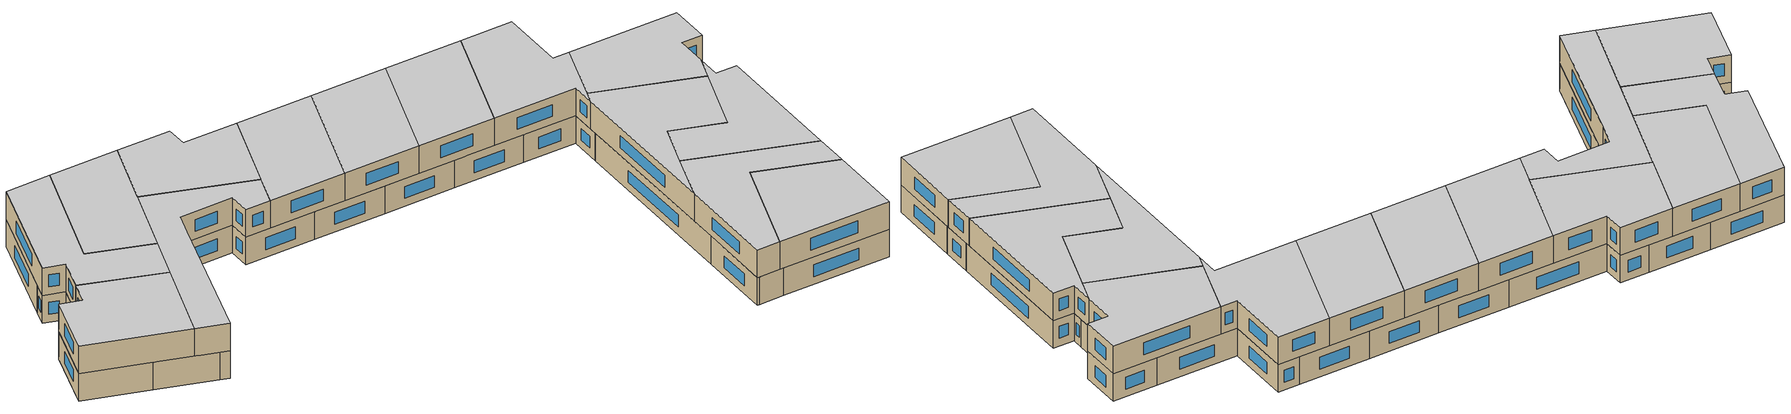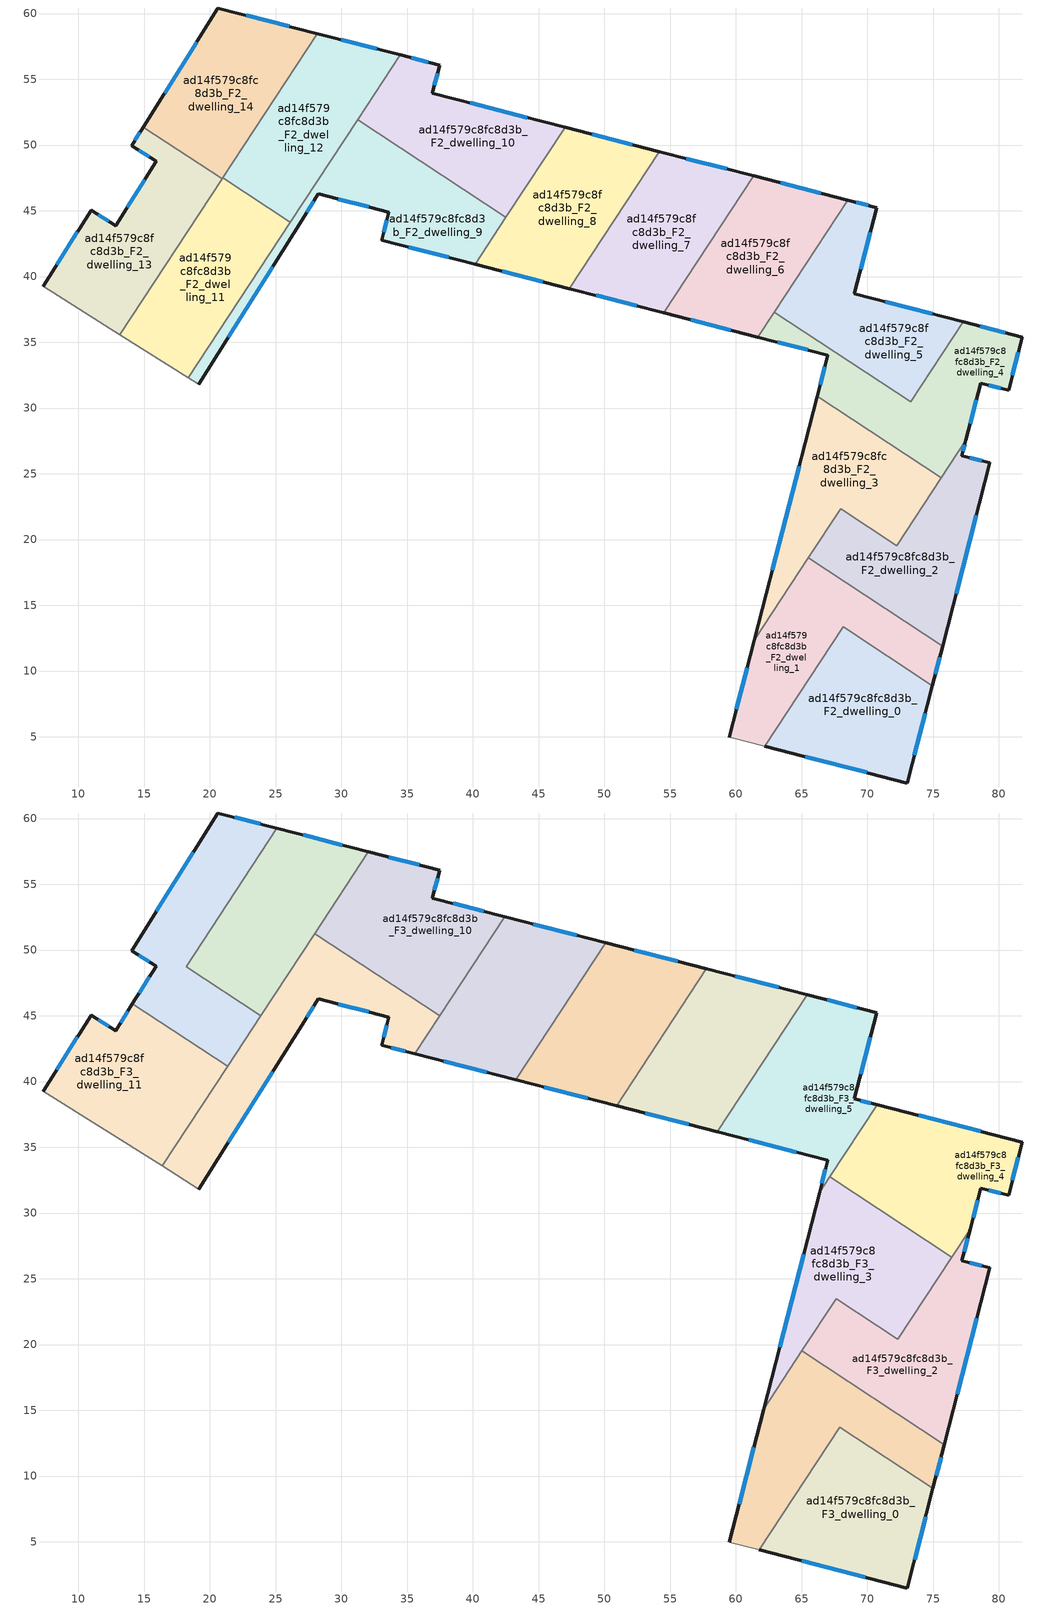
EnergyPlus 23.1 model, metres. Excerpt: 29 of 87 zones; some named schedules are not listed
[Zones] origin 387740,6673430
ad14f579c8fc8d3b_F2_dwelling_0
 floor to ad14f579c8fc8d3b_F1_dwelling_0 (EU_floor_Construction): 74.94,8.9 73.03,1.49 62.19,4.28 68.15,13.36 z6
 wall outside (EU_wall_Construction): 62.19,4.28 73.03,1.49 74.94,8.9 z6:9
 wall to ad14f579c8fc8d3b_F2_dwelling_1 (EU_wall_Construction): 74.94,8.9 68.15,13.36 62.19,4.28 z6:9
 window (EU_Window_Construction): 73.58,3.6 74.4,6.78 / 65.29,3.48 69.93,2.29 z6.86:8.14
 ceiling adiabatic (EU_roof_Construction): 73.03,1.49 74.94,8.9 68.15,13.36 62.19,4.28 z9
ad14f579c8fc8d3b_F2_dwelling_1
 floor to ad14f579c8fc8d3b_F1_dwelling_1 (EU_floor_Construction): 75.72,11.9 74.94,8.9 68.15,13.36 62.19,4.28 59.66,4.93 59.5,4.98 61.4,12.36 65.51,18.61 z6
 wall outside (EU_wall_Construction): 61.4,12.36 59.5,4.98 / 74.94,8.9 75.72,11.9 z6:9
 wall adiabatic (EU_wall_Construction): 59.5,4.98 59.66,4.93 62.19,4.28 z6:9
 wall to ad14f579c8fc8d3b_F2_dwelling_2 (EU_wall_Construction): 75.72,11.9 65.51,18.61 z6:9
 wall to ad14f579c8fc8d3b_F2_dwelling_3 (EU_wall_Construction): 65.51,18.61 61.4,12.36 z6:9
 window (EU_Window_Construction): 60.86,10.25 60.04,7.09 / 75.16,9.76 75.49,11.04 z6.86:8.14
 ceiling adiabatic (EU_roof_Construction): 74.94,8.9 74.98,9.06 67.91,13.71 61.79,4.39 62.19,4.28 68.15,13.36 z9
ad14f579c8fc8d3b_F2_dwelling_10
 floor to ad14f579c8fc8d3b_F1_dwelling_10 (EU_floor_Construction): 47.01,51.35 42.51,44.5 31.23,51.91 34.47,56.85 37.46,56.08 36.92,53.95 z6
 wall outside (EU_wall_Construction): 47.01,51.35 36.92,53.95 37.46,56.08 34.47,56.85 z6:9
 wall to ad14f579c8fc8d3b_F2_dwelling_9 (EU_wall_Construction): 31.23,51.91 42.51,44.5 z6:9
 wall to ad14f579c8fc8d3b_F2_dwelling_8 (EU_wall_Construction): 42.51,44.5 47.01,51.35 z6:9
 wall to ad14f579c8fc8d3b_F2_dwelling_12 (EU_wall_Construction): 34.47,56.85 31.23,51.91 z6:9
 window (EU_Window_Construction): 37.07,54.56 37.31,55.47 / 44.13,52.09 39.8,53.21 / 36.61,56.3 35.33,56.63 z6.86:8.14
ad14f579c8fc8d3b_F2_dwelling_11
 floor to ad14f579c8fc8d3b_F1_dwelling_11 (EU_floor_Construction): 26.11,44.12 18.36,32.32 13.15,35.59 20.97,47.5 z6
 wall to ad14f579c8fc8d3b_F2_dwelling_12 (EU_wall_Construction): 26.11,44.12 20.97,47.5 z6:9
 wall adiabatic (EU_wall_Construction): 13.15,35.59 18.36,32.32 z6:9
 wall to ad14f579c8fc8d3b_F2_dwelling_13 (EU_wall_Construction): 20.92,47.43 13.15,35.59 z6:9
 wall to ad14f579c8fc8d3b_F2_dwelling_9 (EU_wall_Construction): 18.36,32.32 26.11,44.12 z6:9
 wall to ad14f579c8fc8d3b_F2_dwelling_14 (EU_wall_Construction): 20.97,47.5 20.92,47.43 z6:9
ad14f579c8fc8d3b_F2_dwelling_12
 floor to ad14f579c8fc8d3b_F1_dwelling_12 (EU_floor_Construction): 34.47,56.85 26.11,44.12 20.97,47.5 28.18,58.47 z6
 wall outside (EU_wall_Construction): 34.47,56.85 28.18,58.47 z6:9
 wall to ad14f579c8fc8d3b_F2_dwelling_14 (EU_wall_Construction): 28.18,58.47 20.97,47.5 z6:9
 wall to ad14f579c8fc8d3b_F2_dwelling_9 (EU_wall_Construction): 26.11,44.12 31.23,51.91 z6:9
 window (EU_Window_Construction): 32.67,57.31 29.98,58.01 z6.86:8.14
ad14f579c8fc8d3b_F2_dwelling_13
 floor to ad14f579c8fc8d3b_F1_dwelling_13 (EU_floor_Construction): 20.92,47.43 13.15,35.59 7.32,39.25 10.96,45.05 12.84,43.88 15.9,48.78 14.04,49.95 14.93,51.37 z6
 wall outside (EU_wall_Construction): 14.93,51.37 14.04,49.95 15.9,48.78 12.84,43.88 10.96,45.05 7.32,39.25 z6:9
 wall to ad14f579c8fc8d3b_F2_dwelling_14 (EU_wall_Construction): 20.92,47.43 14.93,51.37 z6:9
 wall adiabatic (EU_wall_Construction): 7.32,39.25 13.15,35.59 z6:9
 window (EU_Window_Construction): 9.92,43.39 8.36,40.91 / 12.3,44.21 11.5,44.71 / 15.03,47.38 13.71,45.28 / 14.57,49.62 15.37,49.11 / 14.67,50.96 14.29,50.35 z6.86:8.14
ad14f579c8fc8d3b_F2_dwelling_14
 floor to ad14f579c8fc8d3b_F1_dwelling_14 (EU_floor_Construction): 28.18,58.47 20.92,47.43 14.93,51.37 20.61,60.42 z6
 wall outside (EU_wall_Construction): 28.18,58.47 20.61,60.42 14.93,51.37 z6:9
 window (EU_Window_Construction): 18.99,57.84 16.55,53.95 / 26.02,59.03 22.77,59.87 z6.86:8.14
ad14f579c8fc8d3b_F2_dwelling_2
 floor to ad14f579c8fc8d3b_F1_dwelling_2 (EU_floor_Construction): 79.31,25.84 75.72,11.9 65.51,18.61 67.96,22.34 72.22,19.54 77.48,27.56 77.18,26.39 z6
 wall outside (EU_wall_Construction): 75.72,11.9 79.31,25.84 77.18,26.39 77.48,27.56 z6:9
 wall to ad14f579c8fc8d3b_F2_dwelling_3 (EU_wall_Construction): 75.6,24.69 72.22,19.54 67.96,22.34 65.51,18.61 z6:9
 wall to ad14f579c8fc8d3b_F2_dwelling_4 (EU_wall_Construction): 77.48,27.56 75.6,24.69 z6:9
 window (EU_Window_Construction): 77.27,26.73 77.4,27.23 / 78.7,26 77.79,26.23 / 76.74,15.88 78.28,21.86 z6.86:8.14
ad14f579c8fc8d3b_F2_dwelling_3
 floor to ad14f579c8fc8d3b_F1_dwelling_3 (EU_floor_Construction): 75.6,24.69 72.22,19.54 67.96,22.34 61.4,12.36 66.18,30.88 z6
 wall outside (EU_wall_Construction): 66.18,30.88 61.4,12.36 z6:9
 wall to ad14f579c8fc8d3b_F2_dwelling_4 (EU_wall_Construction): 75.6,24.69 66.18,30.88 z6:9
 window (EU_Window_Construction): 64.81,25.59 62.76,17.65 z6.86:8.14
ad14f579c8fc8d3b_F2_dwelling_4
 floor to ad14f579c8fc8d3b_F1_dwelling_4 (EU_floor_Construction): 81.77,35.39 80.73,31.35 78.61,31.88 77.48,27.56 75.6,24.69 66.18,30.88 66.99,34.03 61.67,35.4 62.91,37.29 73.29,30.47 77.29,36.55 z6
 wall outside (EU_wall_Construction): 61.67,35.4 66.99,34.03 66.18,30.88 / 77.48,27.56 78.61,31.88 80.73,31.35 81.77,35.39 77.29,36.55 z6:9
 wall to ad14f579c8fc8d3b_F2_dwelling_5 (EU_wall_Construction): 77.29,36.55 73.29,30.47 62.91,37.29 z6:9
 wall to ad14f579c8fc8d3b_F2_dwelling_6 (EU_wall_Construction): 62.91,37.29 61.67,35.4 z6:9
 window (EU_Window_Construction): 66.75,33.13 66.41,31.78 / 63.19,35 65.47,34.42 / 80.49,35.72 78.57,36.22 / 81.03,32.5 81.47,34.24 / 79.22,31.73 80.12,31.5 / 77.81,28.8 78.29,30.65 z6.86:8.14
ad14f579c8fc8d3b_F2_dwelling_5
 floor to ad14f579c8fc8d3b_F1_dwelling_5 (EU_floor_Construction): 70.69,45.25 69,38.69 77.29,36.55 73.29,30.47 62.91,37.29 68.51,45.81 z6
 wall outside (EU_wall_Construction): 77.29,36.55 69,38.69 70.69,45.25 68.51,45.81 z6:9
 wall to ad14f579c8fc8d3b_F2_dwelling_6 (EU_wall_Construction): 68.51,45.81 62.91,37.29 z6:9
 window (EU_Window_Construction): 70.07,45.41 69.13,45.65 / 69.49,40.56 70.21,43.37 / 74.92,37.16 71.37,38.08 z6.86:8.14
ad14f579c8fc8d3b_F2_dwelling_6
 floor to ad14f579c8fc8d3b_F1_dwelling_6 (EU_floor_Construction): 68.51,45.81 61.67,35.4 54.5,37.24 61.34,47.66 z6
 wall outside (EU_wall_Construction): 68.51,45.81 61.34,47.66 / 54.5,37.24 61.67,35.4 z6:9
 wall to ad14f579c8fc8d3b_F2_dwelling_7 (EU_wall_Construction): 61.34,47.66 54.5,37.24 z6:9
 window (EU_Window_Construction): 66.46,46.34 63.39,47.13 / 56.55,36.72 59.62,35.92 z6.86:8.14
 ceiling adiabatic (EU_roof_Construction): 61.67,35.4 58.6,36.19 65.44,46.6 61.34,47.66 54.5,37.24 z9
ad14f579c8fc8d3b_F2_dwelling_7
 floor to ad14f579c8fc8d3b_F1_dwelling_7 (EU_floor_Construction): 61.34,47.66 54.5,37.24 47.34,39.09 54.18,49.5 z6
 wall outside (EU_wall_Construction): 61.34,47.66 54.18,49.5 / 47.34,39.09 54.5,37.24 z6:9
 wall to ad14f579c8fc8d3b_F2_dwelling_8 (EU_wall_Construction): 54.18,49.5 47.34,39.09 z6:9
 window (EU_Window_Construction): 59.3,48.18 56.23,48.97 / 49.39,38.56 52.46,37.77 z6.86:8.14
ad14f579c8fc8d3b_F2_dwelling_8
 floor to ad14f579c8fc8d3b_F1_dwelling_8 (EU_floor_Construction): 54.18,49.5 47.34,39.09 40.17,40.94 47.01,51.35 z6
 wall outside (EU_wall_Construction): 54.18,49.5 47.01,51.35 / 40.17,40.94 47.34,39.09 z6:9
 wall to ad14f579c8fc8d3b_F2_dwelling_9 (EU_wall_Construction): 42.51,44.49 40.17,40.94 z6:9
 window (EU_Window_Construction): 52.13,50.03 49.06,50.82 / 42.22,40.41 45.29,39.62 z6.86:8.14
 ceiling adiabatic (EU_roof_Construction): 43.25,40.14 50.08,50.56 47.01,51.35 40.18,40.94 z9
ad14f579c8fc8d3b_F2_dwelling_9
 floor to ad14f579c8fc8d3b_F1_dwelling_9 (EU_floor_Construction): 42.51,44.5 40.17,40.94 33.07,42.77 33.61,44.9 28.22,46.29 27.01,44.33 19.16,31.82 18.36,32.32 31.23,51.91 z6
 wall outside (EU_wall_Construction): 19.16,31.82 27.01,44.33 28.22,46.29 33.61,44.9 33.07,42.77 40.17,40.94 z6:9
 wall adiabatic (EU_wall_Construction): 18.36,32.32 19.16,31.82 z6:9
 window (EU_Window_Construction): 29.76,45.89 32.07,45.3 / 27.36,44.89 27.88,45.73 / 21.41,35.4 24.77,40.76 / 35.1,42.24 38.15,41.46 / 33.46,44.29 33.23,43.38 z6.86:8.14
ad14f579c8fc8d3b_F3_dwelling_0
 floor adiabatic (EU_floor_Construction): 74.98,9.06 73.03,1.49 61.78,4.39 67.91,13.71 z9
 wall outside (EU_wall_Construction): 61.78,4.39 73.03,1.49 74.98,9.06 z9:12
 wall to ad14f579c8fc8d3b_F3_dwelling_1 (EU_wall_Construction): 74.98,9.06 67.91,13.71 61.78,4.39 z9:12
 window (EU_Window_Construction): 73.59,3.65 74.42,6.89 / 65,3.56 69.82,2.32 z9.86:11.14
 ceiling to ad14f579c8fc8d3b_F4_dwelling_0 (EU_floor_Construction): 73.03,1.49 74.98,9.06 67.91,13.71 61.78,4.39 z12
ad14f579c8fc8d3b_F3_dwelling_1
 floor to ad14f579c8fc8d3b_F2_dwelling_1 (EU_floor_Construction): 75.72,11.9 74.98,9.06 67.91,13.71 61.79,4.39 59.66,4.93 59.5,4.98 61.4,12.36 65.51,18.61 z9
 floor to ad14f579c8fc8d3b_F2_dwelling_3 (EU_floor_Construction): 65.77,19.02 61.4,12.36 62.1,15.08 65.02,19.51 z9
 floor to ad14f579c8fc8d3b_F2_dwelling_2 (EU_floor_Construction): 75.84,12.4 75.72,11.9 65.51,18.61 65.77,19.02 z9
 wall outside (EU_wall_Construction): 62.1,15.08 59.5,4.98 / 74.98,9.06 75.84,12.4 z9:12
 wall adiabatic (EU_wall_Construction): 59.5,4.98 61.78,4.39 z9:12
 wall to ad14f579c8fc8d3b_F3_dwelling_2 (EU_wall_Construction): 75.84,12.4 65.02,19.51 z9:12
 wall to ad14f579c8fc8d3b_F3_dwelling_3 (EU_wall_Construction): 65.02,19.51 62.1,15.08 z9:12
 window (EU_Window_Construction): 61.36,12.19 60.24,7.86 / 75.23,10.01 75.6,11.44 z9.86:11.14
 ceiling to ad14f579c8fc8d3b_F4_dwelling_1 (EU_floor_Construction): 74.98,9.06 75.84,12.4 65.02,19.51 62.1,15.08 59.5,4.98 61.78,4.39 67.91,13.71 z12
ad14f579c8fc8d3b_F3_dwelling_10
 floor to ad14f579c8fc8d3b_F2_dwelling_10 (EU_floor_Construction): 42.41,52.54 38.75,46.97 31.23,51.91 34.47,56.85 37.46,56.08 36.92,53.95 z9
 floor to ad14f579c8fc8d3b_F2_dwelling_9 (EU_floor_Construction): 38.75,46.97 37.46,45.01 29.94,49.95 31.23,51.91 z9
 floor to ad14f579c8fc8d3b_F2_dwelling_12 (EU_floor_Construction): 34.47,56.85 29.94,49.95 27.96,51.25 32.05,57.47 z9
 wall outside (EU_wall_Construction): 42.41,52.54 36.92,53.95 37.46,56.08 32.05,57.47 z9:12
 wall to ad14f579c8fc8d3b_F3_dwelling_9 (EU_wall_Construction): 27.96,51.25 37.46,45.01 z9:12
 wall to ad14f579c8fc8d3b_F3_dwelling_12 (EU_wall_Construction): 32.05,57.47 27.96,51.25 z9:12
 wall to ad14f579c8fc8d3b_F3_dwelling_8 (EU_wall_Construction): 37.46,45.01 42.41,52.54 z9:12
 window (EU_Window_Construction): 35.92,56.48 33.6,57.08 / 37.07,54.56 37.31,55.47 / 40.84,52.94 38.49,53.55 z9.86:11.14
 ceiling to ad14f579c8fc8d3b_F4_dwelling_10 (EU_floor_Construction): 37.46,45.01 42.41,52.54 36.92,53.95 37.46,56.08 32.05,57.47 27.96,51.25 z12
ad14f579c8fc8d3b_F3_dwelling_11
 floor to ad14f579c8fc8d3b_F2_dwelling_11 (EU_floor_Construction): 21.34,41.16 16.36,33.58 13.15,35.59 18.17,43.24 z9
 floor to ad14f579c8fc8d3b_F2_dwelling_13 (EU_floor_Construction): 18.17,43.24 13.15,35.59 7.32,39.25 10.96,45.05 12.84,43.88 14.11,45.91 z9
 wall outside (EU_wall_Construction): 14.11,45.91 12.84,43.88 10.96,45.05 7.32,39.25 z9:12
 wall to ad14f579c8fc8d3b_F3_dwelling_13 (EU_wall_Construction): 21.34,41.16 14.11,45.91 z9:12
 wall adiabatic (EU_wall_Construction): 7.32,39.25 16.36,33.58 z9:12
 wall to ad14f579c8fc8d3b_F3_dwelling_9 (EU_wall_Construction): 16.36,33.58 21.34,41.16 z9:12
 window (EU_Window_Construction): 9.92,43.39 8.36,40.91 / 12.3,44.21 11.5,44.71 / 13.75,45.33 13.2,44.46 z9.86:11.14
 ceiling to ad14f579c8fc8d3b_F4_dwelling_11 (EU_floor_Construction): 16.36,33.58 21.34,41.16 14.11,45.91 12.84,43.88 10.96,45.05 7.32,39.25 z12
ad14f579c8fc8d3b_F3_dwelling_12
 floor to ad14f579c8fc8d3b_F2_dwelling_12 (EU_floor_Construction): 32.05,57.47 24.13,45.42 20.97,47.5 28.18,58.47 z9
 floor to ad14f579c8fc8d3b_F2_dwelling_13 (EU_floor_Construction): 20.92,47.43 20.7,47.09 18.19,48.75 18.41,49.08 z9
 floor to ad14f579c8fc8d3b_F2_dwelling_14 (EU_floor_Construction): 28.18,58.47 20.92,47.43 18.41,49.08 25.1,59.27 z9
 floor to ad14f579c8fc8d3b_F2_dwelling_11 (EU_floor_Construction): 24.13,45.42 23.87,45.01 20.7,47.09 20.97,47.5 z9
 wall outside (EU_wall_Construction): 32.05,57.47 25.1,59.27 z9:12
 wall to ad14f579c8fc8d3b_F3_dwelling_13 (EU_wall_Construction): 25.1,59.27 18.19,48.75 23.87,45.01 z9:12
 wall to ad14f579c8fc8d3b_F3_dwelling_9 (EU_wall_Construction): 23.87,45.01 27.96,51.25 z9:12
 window (EU_Window_Construction): 30.07,57.99 27.09,58.76 z9.86:11.14
 ceiling to ad14f579c8fc8d3b_F4_dwelling_12 (EU_floor_Construction): 23.87,45.01 32.05,57.47 25.1,59.27 18.19,48.75 z12
ad14f579c8fc8d3b_F3_dwelling_13
 floor to ad14f579c8fc8d3b_F2_dwelling_13 (EU_floor_Construction): 18.41,49.08 18.19,48.75 20.7,47.09 18.17,43.24 14.11,45.91 15.9,48.78 14.04,49.95 14.93,51.37 z9
 floor to ad14f579c8fc8d3b_F2_dwelling_14 (EU_floor_Construction): 25.1,59.27 18.41,49.08 14.93,51.37 20.61,60.42 z9
 floor to ad14f579c8fc8d3b_F2_dwelling_11 (EU_floor_Construction): 23.87,45.01 21.34,41.16 18.17,43.24 20.7,47.09 z9
 wall outside (EU_wall_Construction): 25.1,59.27 20.61,60.42 14.04,49.95 15.9,48.78 14.11,45.91 z9:12
 wall to ad14f579c8fc8d3b_F3_dwelling_9 (EU_wall_Construction): 21.34,41.16 23.87,45.01 z9:12
 window (EU_Window_Construction): 23.82,59.6 21.89,60.09 / 15.39,47.96 14.62,46.73 / 14.57,49.62 15.37,49.11 / 18.73,57.43 15.92,52.94 z9.86:11.14
 ceiling to ad14f579c8fc8d3b_F4_dwelling_13 (EU_floor_Construction): 21.34,41.16 23.87,45.01 18.19,48.75 25.1,59.27 20.61,60.42 14.04,49.95 15.9,48.78 14.11,45.91 z12
ad14f579c8fc8d3b_F3_dwelling_2
 floor to ad14f579c8fc8d3b_F2_dwelling_2 (EU_floor_Construction): 79.31,25.84 75.84,12.4 65.77,19.02 67.96,22.34 72.22,19.54 77.48,27.56 77.18,26.39 z9
 floor to ad14f579c8fc8d3b_F2_dwelling_4 (EU_floor_Construction): 77.8,28.77 77.48,27.56 75.6,24.69 75.27,24.91 z9
 floor to ad14f579c8fc8d3b_F2_dwelling_3 (EU_floor_Construction): 75.6,24.69 72.22,19.54 67.96,22.34 65.77,19.02 65.02,19.51 67.63,23.5 72.32,20.42 75.27,24.91 z9
 wall outside (EU_wall_Construction): 75.84,12.4 79.31,25.84 77.18,26.39 77.8,28.77 z9:12
 wall to ad14f579c8fc8d3b_F3_dwelling_3 (EU_wall_Construction): 76.41,26.65 72.32,20.42 67.63,23.5 65.02,19.51 z9:12
 wall to ad14f579c8fc8d3b_F3_dwelling_4 (EU_wall_Construction): 77.8,28.77 76.41,26.65 z9:12
 window (EU_Window_Construction): 77.36,27.07 77.62,28.09 / 78.7,26 77.79,26.23 / 76.83,16.24 78.32,22 z9.86:11.14
 ceiling to ad14f579c8fc8d3b_F4_dwelling_2 (EU_floor_Construction): 75.84,12.4 79.31,25.84 77.18,26.39 77.8,28.77 72.32,20.42 67.63,23.5 65.02,19.51 z12
ad14f579c8fc8d3b_F3_dwelling_3
 floor to ad14f579c8fc8d3b_F2_dwelling_3 (EU_floor_Construction): 75.27,24.91 72.32,20.42 67.63,23.5 62.1,15.08 66.18,30.88 z9
 floor to ad14f579c8fc8d3b_F2_dwelling_4 (EU_floor_Construction): 76.41,26.65 75.27,24.91 66.18,30.88 66.36,31.59 67.12,32.75 z9
 wall outside (EU_wall_Construction): 66.36,31.59 62.1,15.08 z9:12
 wall to ad14f579c8fc8d3b_F3_dwelling_4 (EU_wall_Construction): 76.41,26.65 67.12,32.75 z9:12
 wall to ad14f579c8fc8d3b_F3_dwelling_5 (EU_wall_Construction): 67.12,32.75 66.36,31.59 z9:12
 window (EU_Window_Construction): 65.14,26.87 63.32,19.8 z9.86:11.14
 ceiling to ad14f579c8fc8d3b_F4_dwelling_3 (EU_floor_Construction): 72.32,20.42 76.41,26.65 67.12,32.75 66.36,31.59 62.1,15.08 67.63,23.5 z12
ad14f579c8fc8d3b_F3_dwelling_4
 floor to ad14f579c8fc8d3b_F2_dwelling_4 (EU_floor_Construction): 81.77,35.39 80.73,31.35 78.61,31.88 77.8,28.77 76.41,26.65 67.12,32.75 67.93,33.99 73.29,30.47 77.29,36.55 z9
 floor to ad14f579c8fc8d3b_F2_dwelling_5 (EU_floor_Construction): 77.29,36.55 73.29,30.47 67.93,33.99 70.73,38.24 z9
 wall outside (EU_wall_Construction): 77.8,28.77 78.61,31.88 80.73,31.35 81.77,35.39 70.73,38.24 z9:12
 wall to ad14f579c8fc8d3b_F3_dwelling_5 (EU_wall_Construction): 70.73,38.24 67.12,32.75 z9:12
 window (EU_Window_Construction): 79.22,31.73 80.12,31.5 / 78.03,29.66 78.38,30.99 / 78.62,36.21 73.88,37.43 / 81.03,32.5 81.47,34.24 z9.86:11.14
 ceiling to ad14f579c8fc8d3b_F4_dwelling_4 (EU_floor_Construction): 77.8,28.77 78.61,31.88 80.73,31.35 81.77,35.39 70.73,38.24 67.12,32.75 76.41,26.65 z12
ad14f579c8fc8d3b_F3_dwelling_5
 floor to ad14f579c8fc8d3b_F2_dwelling_5 (EU_floor_Construction): 70.69,45.25 69,38.69 70.73,38.24 67.93,33.99 62.91,37.29 68.51,45.81 z9
 floor to ad14f579c8fc8d3b_F2_dwelling_6 (EU_floor_Construction): 68.51,45.81 61.67,35.4 58.6,36.19 65.44,46.6 z9
 floor to ad14f579c8fc8d3b_F2_dwelling_4 (EU_floor_Construction): 67.93,33.99 66.36,31.59 66.99,34.03 61.67,35.4 62.91,37.29 z9
 wall outside (EU_wall_Construction): 58.6,36.19 66.99,34.03 66.36,31.59 / 70.73,38.24 69,38.69 70.69,45.25 65.44,46.6 z9:12
 wall to ad14f579c8fc8d3b_F3_dwelling_6 (EU_wall_Construction): 65.44,46.6 58.6,36.19 z9:12
 window (EU_Window_Construction): 66.81,33.33 66.54,32.29 / 60.99,35.57 64.59,34.64 / 69.19,45.63 66.94,46.21 / 69.49,40.56 70.21,43.37 / 70.24,38.37 69.5,38.56 z9.86:11.14
 ceiling to ad14f579c8fc8d3b_F4_dwelling_5 (EU_floor_Construction): 66.36,31.59 70.73,38.24 69,38.69 70.69,45.25 65.44,46.6 58.6,36.19 66.99,34.03 z12
ad14f579c8fc8d3b_F3_dwelling_6
 floor adiabatic (EU_floor_Construction): 65.44,46.6 58.6,36.19 54.5,37.24 61.34,47.65 z9
 floor to ad14f579c8fc8d3b_F2_dwelling_7 (EU_floor_Construction): 61.34,47.65 54.5,37.24 50.92,38.17 57.76,48.58 z9
 wall outside (EU_wall_Construction): 65.44,46.6 57.76,48.58 / 50.92,38.17 58.6,36.19 z9:12
 wall to ad14f579c8fc8d3b_F3_dwelling_7 (EU_wall_Construction): 57.76,48.58 50.92,38.17 z9:12
 window (EU_Window_Construction): 63.24,47.17 59.95,48.01 / 53.11,37.6 56.4,36.75 z9.86:11.14
 ceiling to ad14f579c8fc8d3b_F4_dwelling_6 (EU_floor_Construction): 58.6,36.19 65.44,46.6 57.76,48.58 50.92,38.17 z12
ad14f579c8fc8d3b_F3_dwelling_7
 floor to ad14f579c8fc8d3b_F2_dwelling_7 (EU_floor_Construction): 57.76,48.58 50.92,38.17 47.34,39.09 54.18,49.5 z9
 floor to ad14f579c8fc8d3b_F2_dwelling_8 (EU_floor_Construction): 54.18,49.5 47.34,39.09 43.25,40.15 50.08,50.56 z9
 wall outside (EU_wall_Construction): 57.76,48.58 50.09,50.56 / 43.25,40.14 50.92,38.17 z9:12
 wall to ad14f579c8fc8d3b_F3_dwelling_8 (EU_wall_Construction): 50.09,50.56 43.25,40.14 z9:12
 window (EU_Window_Construction): 55.57,49.14 52.28,49.99 / 45.44,39.58 48.73,38.73 z9.86:11.14
 ceiling to ad14f579c8fc8d3b_F4_dwelling_7 (EU_floor_Construction): 50.92,38.17 57.76,48.58 50.09,50.56 43.25,40.14 z12
ad14f579c8fc8d3b_F3_dwelling_8
 floor to ad14f579c8fc8d3b_F2_dwelling_10 (EU_floor_Construction): 47.01,51.35 42.51,44.5 38.75,46.97 42.41,52.54 z9
 floor to ad14f579c8fc8d3b_F2_dwelling_9 (EU_floor_Construction): 42.51,44.5 40.18,40.94 35.57,42.12 38.75,46.97 z9
 floor adiabatic (EU_floor_Construction): 50.09,50.56 43.25,40.14 40.18,40.94 47.01,51.35 z9
 wall outside (EU_wall_Construction): 50.09,50.56 42.41,52.54 / 35.57,42.12 43.25,40.14 z9:12
 wall to ad14f579c8fc8d3b_F3_dwelling_9 (EU_wall_Construction): 37.46,45.01 35.57,42.12 z9:12
 window (EU_Window_Construction): 47.89,51.12 44.6,51.97 / 37.76,41.56 41.05,40.71 z9.86:11.14
 ceiling to ad14f579c8fc8d3b_F4_dwelling_8 (EU_floor_Construction): 43.25,40.14 50.09,50.56 42.41,52.54 35.57,42.12 z12
ad14f579c8fc8d3b_F3_dwelling_9
 floor to ad14f579c8fc8d3b_F2_dwelling_9 (EU_floor_Construction): 37.46,45.01 35.57,42.12 33.07,42.77 33.61,44.9 28.22,46.29 27.01,44.33 19.16,31.82 18.36,32.32 29.94,49.95 z9
 floor to ad14f579c8fc8d3b_F2_dwelling_11 (EU_floor_Construction): 26.11,44.12 18.36,32.32 16.36,33.58 24.13,45.42 z9
 floor to ad14f579c8fc8d3b_F2_dwelling_12 (EU_floor_Construction): 29.94,49.95 26.11,44.12 24.13,45.42 27.96,51.25 z9
 wall outside (EU_wall_Construction): 19.16,31.82 27.01,44.33 28.22,46.29 33.61,44.9 33.07,42.77 35.57,42.12 z9:12
 wall adiabatic (EU_wall_Construction): 16.36,33.58 19.16,31.82 z9:12
 window (EU_Window_Construction): 33.46,44.29 33.23,43.38 / 29.76,45.89 32.07,45.3 / 27.36,44.89 27.88,45.73 / 21.41,35.4 24.77,40.76 / 33.79,42.58 34.86,42.31 z9.86:11.14
 ceiling to ad14f579c8fc8d3b_F4_dwelling_9 (EU_floor_Construction): 35.57,42.12 37.46,45.01 27.96,51.25 16.36,33.58 19.16,31.82 27.01,44.33 28.22,46.29 33.61,44.9 33.07,42.77 z12
[Building]
EU S2 Campaign: North Axis=0; Terrain=City; Solar Distribution=FullExterior
[Site:Location]
Helsinki-Vantaa.AP: Latitude=60.317; Longitude=24.963; Time Zone=2; Elevation=54.6
[SizingPeriod:WeatherFileDays]
AnnualSizingPeriod: Begin Month=1; Begin Day of Month=1; End Month=12; End Day of Month=31; Day of Week for Start Day=Monday; Use Weather File Daylight Saving Period=No; Use Weather File Rain and Snow Indicators=No
[MATERIAL]
EU_InternalMass_Material: Roughness=MediumRough; Thickness=0.1; Conductivity=1; Density=1800; Specific Heat=900; Thermal Absorptance=0.9; Solar Absorptance=0.7; Visible Absorptance=0.7
[MATERIAL:NOMASS] Roughness=MediumRough; Thermal Absorptance=0.9; Solar Absorptance=0.7; Visible Absorptance=0.7
Name | Thermal Resistance
EU_wall_NoMass | 5.91765
EU_roof_NoMass | 11.1778
EU_floor_NoMass | 6.2875
[WINDOWMATERIAL:SIMPLEGLAZINGSYSTEM]
EU_Window_SimpleGlazing: UFactor=0.994035; Solar Heat Gain Coefficient=0.7; Visible Transmittance=0.7
[CONSTRUCTION]
EU_wall_Construction: EU_wall_NoMass
EU_roof_Construction: EU_roof_NoMass
EU_floor_Construction: EU_floor_NoMass
EU_Window_Construction: EU_Window_SimpleGlazing
EU_InternalMass_Construction: EU_InternalMass_Material
[ZONE] Type=1; Multiplier=1; Ceiling Height=autocalculate; Floor Area=autocalculate; Part of Total Floor Area=Yes
Name | Volume
ad14f579c8fc8d3b_F2_dwelling_0 | 260.7
ad14f579c8fc8d3b_F3_dwelling_0 | 277.728
ad14f579c8fc8d3b_F2_dwelling_1; ad14f579c8fc8d3b_F2_dwelling_6 | 261.645
ad14f579c8fc8d3b_F3_dwelling_1 | 280.343
ad14f579c8fc8d3b_F2_dwelling_10; ad14f579c8fc8d3b_F2_dwelling_8 | 261.667
ad14f579c8fc8d3b_F3_dwelling_10 | 280.346
ad14f579c8fc8d3b_F2_dwelling_11 | 261.693
ad14f579c8fc8d3b_F3_dwelling_11 | 280.337
ad14f579c8fc8d3b_F2_dwelling_12 | 261.658
ad14f579c8fc8d3b_F3_dwelling_12 | 280.37
ad14f579c8fc8d3b_F2_dwelling_13 | 261.646
ad14f579c8fc8d3b_F3_dwelling_13 | 280.374
ad14f579c8fc8d3b_F2_dwelling_14 | 261.631
ad14f579c8fc8d3b_F2_dwelling_2 | 261.65
ad14f579c8fc8d3b_F3_dwelling_2; ad14f579c8fc8d3b_F3_dwelling_5 | 280.378
ad14f579c8fc8d3b_F2_dwelling_3 | 262.167
ad14f579c8fc8d3b_F3_dwelling_3 | 281.667
ad14f579c8fc8d3b_F2_dwelling_4 | 262.154
ad14f579c8fc8d3b_F3_dwelling_4 | 281.665
ad14f579c8fc8d3b_F2_dwelling_5 | 261.711
ad14f579c8fc8d3b_F3_dwelling_6 | 280.323
ad14f579c8fc8d3b_F2_dwelling_7 | 261.675
ad14f579c8fc8d3b_F3_dwelling_7 | 280.358
ad14f579c8fc8d3b_F3_dwelling_8 | 280.381
ad14f579c8fc8d3b_F2_dwelling_9 | 261.662
ad14f579c8fc8d3b_F3_dwelling_9 | 280.356
[INTERNALMASS] Construction=EU_InternalMass_Construction
Name | Zone or ZoneList | Surface Area
ad14f579c8fc8d3b_F2_dwelling_0_EU_InternalMass | ad14f579c8fc8d3b_F2_dwelling_0 | 86.8999
ad14f579c8fc8d3b_F2_dwelling_1_EU_InternalMass | ad14f579c8fc8d3b_F2_dwelling_1 | 87.215
ad14f579c8fc8d3b_F2_dwelling_2_EU_InternalMass | ad14f579c8fc8d3b_F2_dwelling_2 | 87.218
ad14f579c8fc8d3b_F2_dwelling_3_EU_InternalMass | ad14f579c8fc8d3b_F2_dwelling_3 | 87.3851
ad14f579c8fc8d3b_F2_dwelling_4_EU_InternalMass | ad14f579c8fc8d3b_F2_dwelling_4 | 87.3866
ad14f579c8fc8d3b_F2_dwelling_5_EU_InternalMass | ad14f579c8fc8d3b_F2_dwelling_5 | 87.2371
ad14f579c8fc8d3b_F2_dwelling_6_EU_InternalMass | ad14f579c8fc8d3b_F2_dwelling_6 | 87.2148
ad14f579c8fc8d3b_F2_dwelling_7_EU_InternalMass | ad14f579c8fc8d3b_F2_dwelling_7 | 87.225
ad14f579c8fc8d3b_F2_dwelling_8_EU_InternalMass | ad14f579c8fc8d3b_F2_dwelling_8 | 87.2225
ad14f579c8fc8d3b_F2_dwelling_9_EU_InternalMass | ad14f579c8fc8d3b_F2_dwelling_9 | 87.221
ad14f579c8fc8d3b_F2_dwelling_10_EU_InternalMass | ad14f579c8fc8d3b_F2_dwelling_10 | 87.2234
ad14f579c8fc8d3b_F2_dwelling_11_EU_InternalMass | ad14f579c8fc8d3b_F2_dwelling_11 | 87.2329
ad14f579c8fc8d3b_F2_dwelling_12_EU_InternalMass | ad14f579c8fc8d3b_F2_dwelling_12 | 87.2199
ad14f579c8fc8d3b_F2_dwelling_13_EU_InternalMass | ad14f579c8fc8d3b_F2_dwelling_13 | 87.2153
ad14f579c8fc8d3b_F2_dwelling_14_EU_InternalMass | ad14f579c8fc8d3b_F2_dwelling_14 | 87.211
ad14f579c8fc8d3b_F3_dwelling_0_EU_InternalMass | ad14f579c8fc8d3b_F3_dwelling_0 | 92.5777
ad14f579c8fc8d3b_F3_dwelling_1_EU_InternalMass | ad14f579c8fc8d3b_F3_dwelling_1 | 93.4469
ad14f579c8fc8d3b_F3_dwelling_2_EU_InternalMass | ad14f579c8fc8d3b_F3_dwelling_2 | 93.4599
ad14f579c8fc8d3b_F3_dwelling_3_EU_InternalMass | ad14f579c8fc8d3b_F3_dwelling_3 | 93.889
ad14f579c8fc8d3b_F3_dwelling_4_EU_InternalMass | ad14f579c8fc8d3b_F3_dwelling_4 | 93.8903
ad14f579c8fc8d3b_F3_dwelling_5_EU_InternalMass | ad14f579c8fc8d3b_F3_dwelling_5 | 93.4589
ad14f579c8fc8d3b_F3_dwelling_6_EU_InternalMass | ad14f579c8fc8d3b_F3_dwelling_6 | 93.4416
ad14f579c8fc8d3b_F3_dwelling_7_EU_InternalMass | ad14f579c8fc8d3b_F3_dwelling_7 | 93.4527
ad14f579c8fc8d3b_F3_dwelling_8_EU_InternalMass | ad14f579c8fc8d3b_F3_dwelling_8 | 93.46
ad14f579c8fc8d3b_F3_dwelling_9_EU_InternalMass | ad14f579c8fc8d3b_F3_dwelling_9 | 93.4526
ad14f579c8fc8d3b_F3_dwelling_10_EU_InternalMass | ad14f579c8fc8d3b_F3_dwelling_10 | 93.4496
ad14f579c8fc8d3b_F3_dwelling_11_EU_InternalMass | ad14f579c8fc8d3b_F3_dwelling_11 | 93.4452
ad14f579c8fc8d3b_F3_dwelling_12_EU_InternalMass | ad14f579c8fc8d3b_F3_dwelling_12 | 93.4539
ad14f579c8fc8d3b_F3_dwelling_13_EU_InternalMass | ad14f579c8fc8d3b_F3_dwelling_13 | 93.4578
[OTHEREQUIPMENT] Fuel Type=Electricity; Design Level Calculation Method=Watts/Area; Power per Zone Floor Area=1; Fraction Latent=0; Fraction Radiant=0; Fraction Lost=0; Carbon Dioxide Generation Rate=0; EndUse Subcategory=EU_Step8_InternalGains
Name | Zone or ZoneList or Space or SpaceList | Schedule
EU_Step8_InternalGain_ad14f579c8fc8d3b_F2_dwelling_0_f000 | ad14f579c8fc8d3b_F2_dwelling_0 | EU_Step8_GainSchedule_ad14f579c8fc8d3b_F2_dwelling_0_f000
EU_Step8_InternalGain_ad14f579c8fc8d3b_F2_dwelling_1_f000 | ad14f579c8fc8d3b_F2_dwelling_1 | EU_Step8_GainSchedule_ad14f579c8fc8d3b_F2_dwelling_1_f000
EU_Step8_InternalGain_ad14f579c8fc8d3b_F2_dwelling_2_f000 | ad14f579c8fc8d3b_F2_dwelling_2 | EU_Step8_GainSchedule_ad14f579c8fc8d3b_F2_dwelling_2_f000
EU_Step8_InternalGain_ad14f579c8fc8d3b_F2_dwelling_3_f000 | ad14f579c8fc8d3b_F2_dwelling_3 | EU_Step8_GainSchedule_ad14f579c8fc8d3b_F2_dwelling_3_f000
EU_Step8_InternalGain_ad14f579c8fc8d3b_F2_dwelling_4_f000 | ad14f579c8fc8d3b_F2_dwelling_4 | EU_Step8_GainSchedule_ad14f579c8fc8d3b_F2_dwelling_4_f000
EU_Step8_InternalGain_ad14f579c8fc8d3b_F2_dwelling_5_f000 | ad14f579c8fc8d3b_F2_dwelling_5 | EU_Step8_GainSchedule_ad14f579c8fc8d3b_F2_dwelling_5_f000
EU_Step8_InternalGain_ad14f579c8fc8d3b_F2_dwelling_6_f000 | ad14f579c8fc8d3b_F2_dwelling_6 | EU_Step8_GainSchedule_ad14f579c8fc8d3b_F2_dwelling_6_f000
EU_Step8_InternalGain_ad14f579c8fc8d3b_F2_dwelling_7_f000 | ad14f579c8fc8d3b_F2_dwelling_7 | EU_Step8_GainSchedule_ad14f579c8fc8d3b_F2_dwelling_7_f000
EU_Step8_InternalGain_ad14f579c8fc8d3b_F2_dwelling_8_f000 | ad14f579c8fc8d3b_F2_dwelling_8 | EU_Step8_GainSchedule_ad14f579c8fc8d3b_F2_dwelling_8_f000
EU_Step8_InternalGain_ad14f579c8fc8d3b_F2_dwelling_9_f000 | ad14f579c8fc8d3b_F2_dwelling_9 | EU_Step8_GainSchedule_ad14f579c8fc8d3b_F2_dwelling_9_f000
EU_Step8_InternalGain_ad14f579c8fc8d3b_F2_dwelling_10_f000 | ad14f579c8fc8d3b_F2_dwelling_10 | EU_Step8_GainSchedule_ad14f579c8fc8d3b_F2_dwelling_10_f000
EU_Step8_InternalGain_ad14f579c8fc8d3b_F2_dwelling_11_f000 | ad14f579c8fc8d3b_F2_dwelling_11 | EU_Step8_GainSchedule_ad14f579c8fc8d3b_F2_dwelling_11_f000
EU_Step8_InternalGain_ad14f579c8fc8d3b_F2_dwelling_12_f000 | ad14f579c8fc8d3b_F2_dwelling_12 | EU_Step8_GainSchedule_ad14f579c8fc8d3b_F2_dwelling_12_f000
EU_Step8_InternalGain_ad14f579c8fc8d3b_F2_dwelling_13_f000 | ad14f579c8fc8d3b_F2_dwelling_13 | EU_Step8_GainSchedule_ad14f579c8fc8d3b_F2_dwelling_13_f000
EU_Step8_InternalGain_ad14f579c8fc8d3b_F2_dwelling_14_f000 | ad14f579c8fc8d3b_F2_dwelling_14 | EU_Step8_GainSchedule_ad14f579c8fc8d3b_F2_dwelling_14_f000
EU_Step8_InternalGain_ad14f579c8fc8d3b_F3_dwelling_0_f000 | ad14f579c8fc8d3b_F3_dwelling_0 | EU_Step8_GainSchedule_ad14f579c8fc8d3b_F3_dwelling_0_f000
EU_Step8_InternalGain_ad14f579c8fc8d3b_F3_dwelling_1_f000 | ad14f579c8fc8d3b_F3_dwelling_1 | EU_Step8_GainSchedule_ad14f579c8fc8d3b_F3_dwelling_1_f000
EU_Step8_InternalGain_ad14f579c8fc8d3b_F3_dwelling_2_f000 | ad14f579c8fc8d3b_F3_dwelling_2 | EU_Step8_GainSchedule_ad14f579c8fc8d3b_F3_dwelling_2_f000
EU_Step8_InternalGain_ad14f579c8fc8d3b_F3_dwelling_3_f000 | ad14f579c8fc8d3b_F3_dwelling_3 | EU_Step8_GainSchedule_ad14f579c8fc8d3b_F3_dwelling_3_f000
EU_Step8_InternalGain_ad14f579c8fc8d3b_F3_dwelling_4_f000 | ad14f579c8fc8d3b_F3_dwelling_4 | EU_Step8_GainSchedule_ad14f579c8fc8d3b_F3_dwelling_4_f000
EU_Step8_InternalGain_ad14f579c8fc8d3b_F3_dwelling_5_f000 | ad14f579c8fc8d3b_F3_dwelling_5 | EU_Step8_GainSchedule_ad14f579c8fc8d3b_F3_dwelling_5_f000
EU_Step8_InternalGain_ad14f579c8fc8d3b_F3_dwelling_6_f000 | ad14f579c8fc8d3b_F3_dwelling_6 | EU_Step8_GainSchedule_ad14f579c8fc8d3b_F3_dwelling_6_f000
EU_Step8_InternalGain_ad14f579c8fc8d3b_F3_dwelling_7_f000 | ad14f579c8fc8d3b_F3_dwelling_7 | EU_Step8_GainSchedule_ad14f579c8fc8d3b_F3_dwelling_7_f000
EU_Step8_InternalGain_ad14f579c8fc8d3b_F3_dwelling_8_f000 | ad14f579c8fc8d3b_F3_dwelling_8 | EU_Step8_GainSchedule_ad14f579c8fc8d3b_F3_dwelling_8_f000
EU_Step8_InternalGain_ad14f579c8fc8d3b_F3_dwelling_9_f000 | ad14f579c8fc8d3b_F3_dwelling_9 | EU_Step8_GainSchedule_ad14f579c8fc8d3b_F3_dwelling_9_f000
EU_Step8_InternalGain_ad14f579c8fc8d3b_F3_dwelling_10_f000 | ad14f579c8fc8d3b_F3_dwelling_10 | EU_Step8_GainSchedule_ad14f579c8fc8d3b_F3_dwelling_10_f000
EU_Step8_InternalGain_ad14f579c8fc8d3b_F3_dwelling_11_f000 | ad14f579c8fc8d3b_F3_dwelling_11 | EU_Step8_GainSchedule_ad14f579c8fc8d3b_F3_dwelling_11_f000
EU_Step8_InternalGain_ad14f579c8fc8d3b_F3_dwelling_12_f000 | ad14f579c8fc8d3b_F3_dwelling_12 | EU_Step8_GainSchedule_ad14f579c8fc8d3b_F3_dwelling_12_f000
EU_Step8_InternalGain_ad14f579c8fc8d3b_F3_dwelling_13_f000 | ad14f579c8fc8d3b_F3_dwelling_13 | EU_Step8_GainSchedule_ad14f579c8fc8d3b_F3_dwelling_13_f000
[ZONEVENTILATION:DESIGNFLOWRATE] Schedule=EU_AlwaysOn; Design Flow Rate Calculation Method=AirChanges/Hour; Air Changes per Hour=0.596421; Ventilation Type=Natural; Fan Pressure Rise=0; Fan Total Efficiency=1; Constant Term Coefficient=1; Temperature Term Coefficient=0; Velocity Term Coefficient=0; Velocity Squared Term Coefficient=0; Minimum Indoor Temperature=-100; Maximum Indoor Temperature=100; Delta Temperature=-100; Minimum Outdoor Temperature=-100; Maximum Outdoor Temperature=100; Maximum Wind Speed=40
Name | Zone or ZoneList or Space or SpaceList
EU_ConstantAir_ad14f579c8fc8d3b_F2_dwelling_0 | ad14f579c8fc8d3b_F2_dwelling_0
EU_ConstantAir_ad14f579c8fc8d3b_F2_dwelling_1 | ad14f579c8fc8d3b_F2_dwelling_1
EU_ConstantAir_ad14f579c8fc8d3b_F2_dwelling_2 | ad14f579c8fc8d3b_F2_dwelling_2
EU_ConstantAir_ad14f579c8fc8d3b_F2_dwelling_3 | ad14f579c8fc8d3b_F2_dwelling_3
EU_ConstantAir_ad14f579c8fc8d3b_F2_dwelling_4 | ad14f579c8fc8d3b_F2_dwelling_4
EU_ConstantAir_ad14f579c8fc8d3b_F2_dwelling_5 | ad14f579c8fc8d3b_F2_dwelling_5
EU_ConstantAir_ad14f579c8fc8d3b_F2_dwelling_6 | ad14f579c8fc8d3b_F2_dwelling_6
EU_ConstantAir_ad14f579c8fc8d3b_F2_dwelling_7 | ad14f579c8fc8d3b_F2_dwelling_7
EU_ConstantAir_ad14f579c8fc8d3b_F2_dwelling_8 | ad14f579c8fc8d3b_F2_dwelling_8
EU_ConstantAir_ad14f579c8fc8d3b_F2_dwelling_9 | ad14f579c8fc8d3b_F2_dwelling_9
EU_ConstantAir_ad14f579c8fc8d3b_F2_dwelling_10 | ad14f579c8fc8d3b_F2_dwelling_10
EU_ConstantAir_ad14f579c8fc8d3b_F2_dwelling_11 | ad14f579c8fc8d3b_F2_dwelling_11
EU_ConstantAir_ad14f579c8fc8d3b_F2_dwelling_12 | ad14f579c8fc8d3b_F2_dwelling_12
EU_ConstantAir_ad14f579c8fc8d3b_F2_dwelling_13 | ad14f579c8fc8d3b_F2_dwelling_13
EU_ConstantAir_ad14f579c8fc8d3b_F2_dwelling_14 | ad14f579c8fc8d3b_F2_dwelling_14
EU_ConstantAir_ad14f579c8fc8d3b_F3_dwelling_0 | ad14f579c8fc8d3b_F3_dwelling_0
EU_ConstantAir_ad14f579c8fc8d3b_F3_dwelling_1 | ad14f579c8fc8d3b_F3_dwelling_1
EU_ConstantAir_ad14f579c8fc8d3b_F3_dwelling_2 | ad14f579c8fc8d3b_F3_dwelling_2
EU_ConstantAir_ad14f579c8fc8d3b_F3_dwelling_3 | ad14f579c8fc8d3b_F3_dwelling_3
EU_ConstantAir_ad14f579c8fc8d3b_F3_dwelling_4 | ad14f579c8fc8d3b_F3_dwelling_4
EU_ConstantAir_ad14f579c8fc8d3b_F3_dwelling_5 | ad14f579c8fc8d3b_F3_dwelling_5
EU_ConstantAir_ad14f579c8fc8d3b_F3_dwelling_6 | ad14f579c8fc8d3b_F3_dwelling_6
EU_ConstantAir_ad14f579c8fc8d3b_F3_dwelling_7 | ad14f579c8fc8d3b_F3_dwelling_7
EU_ConstantAir_ad14f579c8fc8d3b_F3_dwelling_8 | ad14f579c8fc8d3b_F3_dwelling_8
EU_ConstantAir_ad14f579c8fc8d3b_F3_dwelling_9 | ad14f579c8fc8d3b_F3_dwelling_9
EU_ConstantAir_ad14f579c8fc8d3b_F3_dwelling_10 | ad14f579c8fc8d3b_F3_dwelling_10
EU_ConstantAir_ad14f579c8fc8d3b_F3_dwelling_11 | ad14f579c8fc8d3b_F3_dwelling_11
EU_ConstantAir_ad14f579c8fc8d3b_F3_dwelling_12 | ad14f579c8fc8d3b_F3_dwelling_12
EU_ConstantAir_ad14f579c8fc8d3b_F3_dwelling_13 | ad14f579c8fc8d3b_F3_dwelling_13
[HVACTEMPLATE:ZONE:IDEALLOADSAIRSYSTEM] System Availability Schedule=EU_AlwaysOn; Maximum Heating Supply Air Temperature=50; Minimum Cooling Supply Air Temperature=13; Maximum Heating Supply Air Humidity Ratio=0.0156; Minimum Cooling Supply Air Humidity Ratio=0.0077; Heating Limit=NoLimit; Cooling Limit=NoLimit; Heating Availability Schedule=EU_AlwaysOn; Cooling Availability Schedule=EU_CoolingOff; Dehumidification Control Type=ConstantSensibleHeatRatio; Cooling Sensible Heat Ratio=0.7; Dehumidification Setpoint=60; Humidification Control Type=None; Humidification Setpoint=30; Outdoor Air Method=None; Outdoor Air Flow Rate per Person=0.00944; Outdoor Air Flow Rate per Zone Floor Area=0; Outdoor Air Flow Rate per Zone=0; Demand Controlled Ventilation Type=None; Outdoor Air Economizer Type=NoEconomizer; Heat Recovery Type=None; Sensible Heat Recovery Effectiveness=0.7; Latent Heat Recovery Effectiveness=0.65
Name | Template Thermostat
ad14f579c8fc8d3b_F2_dwelling_0 | EU_HeatOnly_ad14f579c8fc8d3b_F2_dwelling_0
ad14f579c8fc8d3b_F2_dwelling_1 | EU_HeatOnly_ad14f579c8fc8d3b_F2_dwelling_1
ad14f579c8fc8d3b_F2_dwelling_2 | EU_HeatOnly_ad14f579c8fc8d3b_F2_dwelling_2
ad14f579c8fc8d3b_F2_dwelling_3 | EU_HeatOnly_ad14f579c8fc8d3b_F2_dwelling_3
ad14f579c8fc8d3b_F2_dwelling_4 | EU_HeatOnly_ad14f579c8fc8d3b_F2_dwelling_4
ad14f579c8fc8d3b_F2_dwelling_5 | EU_HeatOnly_ad14f579c8fc8d3b_F2_dwelling_5
ad14f579c8fc8d3b_F2_dwelling_6 | EU_HeatOnly_ad14f579c8fc8d3b_F2_dwelling_6
ad14f579c8fc8d3b_F2_dwelling_7 | EU_HeatOnly_ad14f579c8fc8d3b_F2_dwelling_7
ad14f579c8fc8d3b_F2_dwelling_8 | EU_HeatOnly_ad14f579c8fc8d3b_F2_dwelling_8
ad14f579c8fc8d3b_F2_dwelling_9 | EU_HeatOnly_ad14f579c8fc8d3b_F2_dwelling_9
ad14f579c8fc8d3b_F2_dwelling_10 | EU_HeatOnly_ad14f579c8fc8d3b_F2_dwelling_10
ad14f579c8fc8d3b_F2_dwelling_11 | EU_HeatOnly_ad14f579c8fc8d3b_F2_dwelling_11
ad14f579c8fc8d3b_F2_dwelling_12 | EU_HeatOnly_ad14f579c8fc8d3b_F2_dwelling_12
ad14f579c8fc8d3b_F2_dwelling_13 | EU_HeatOnly_ad14f579c8fc8d3b_F2_dwelling_13
ad14f579c8fc8d3b_F2_dwelling_14 | EU_HeatOnly_ad14f579c8fc8d3b_F2_dwelling_14
ad14f579c8fc8d3b_F3_dwelling_0 | EU_HeatOnly_ad14f579c8fc8d3b_F3_dwelling_0
ad14f579c8fc8d3b_F3_dwelling_1 | EU_HeatOnly_ad14f579c8fc8d3b_F3_dwelling_1
ad14f579c8fc8d3b_F3_dwelling_2 | EU_HeatOnly_ad14f579c8fc8d3b_F3_dwelling_2
ad14f579c8fc8d3b_F3_dwelling_3 | EU_HeatOnly_ad14f579c8fc8d3b_F3_dwelling_3
ad14f579c8fc8d3b_F3_dwelling_4 | EU_HeatOnly_ad14f579c8fc8d3b_F3_dwelling_4
ad14f579c8fc8d3b_F3_dwelling_5 | EU_HeatOnly_ad14f579c8fc8d3b_F3_dwelling_5
ad14f579c8fc8d3b_F3_dwelling_6 | EU_HeatOnly_ad14f579c8fc8d3b_F3_dwelling_6
ad14f579c8fc8d3b_F3_dwelling_7 | EU_HeatOnly_ad14f579c8fc8d3b_F3_dwelling_7
ad14f579c8fc8d3b_F3_dwelling_8 | EU_HeatOnly_ad14f579c8fc8d3b_F3_dwelling_8
ad14f579c8fc8d3b_F3_dwelling_9 | EU_HeatOnly_ad14f579c8fc8d3b_F3_dwelling_9
ad14f579c8fc8d3b_F3_dwelling_10 | EU_HeatOnly_ad14f579c8fc8d3b_F3_dwelling_10
ad14f579c8fc8d3b_F3_dwelling_11 | EU_HeatOnly_ad14f579c8fc8d3b_F3_dwelling_11
ad14f579c8fc8d3b_F3_dwelling_12 | EU_HeatOnly_ad14f579c8fc8d3b_F3_dwelling_12
ad14f579c8fc8d3b_F3_dwelling_13 | EU_HeatOnly_ad14f579c8fc8d3b_F3_dwelling_13
[SIZING:ZONE] Zone Cooling Design Supply Air Temperature Input Method=SupplyAirTemperature; Zone Cooling Design Supply Air Temperature=13; Zone Heating Design Supply Air Temperature Input Method=SupplyAirTemperature; Zone Heating Design Supply Air Temperature=50; Zone Cooling Design Supply Air Humidity Ratio=0.008; Zone Heating Design Supply Air Humidity Ratio=0.008; Cooling Design Air Flow Method=DesignDay; Cooling Design Air Flow Rate=0; Cooling Minimum Air Flow per Zone Floor Area=0.000762; Cooling Minimum Air Flow=0; Cooling Minimum Air Flow Fraction=0.2; Heating Design Air Flow Method=DesignDay; Heating Design Air Flow Rate=0; Heating Maximum Air Flow per Zone Floor Area=0.002032; Heating Maximum Air Flow=0.141576; Heating Maximum Air Flow Fraction=0.3; Account for Dedicated Outdoor Air System=No; Dedicated Outdoor Air System Control Strategy=NeutralSupplyAir; Dedicated Outdoor Air Low Setpoint Temperature for Design=autosize; Dedicated Outdoor Air High Setpoint Temperature for Design=autosize; Zone Load Sizing Method=Sensible Load Only No Latent Load; Zone Latent Cooling Design Supply Air Humidity Ratio Input Method=HumidityRatioDifference; Zone Cooling Design Supply Air Humidity Ratio Difference=0.005; Zone Latent Heating Design Supply Air Humidity Ratio Input Method=HumidityRatioDifference; Zone Humidification Design Supply Air Humidity Ratio Difference=0.005
ad14f579c8fc8d3b_F2_dwelling_0; ad14f579c8fc8d3b_F2_dwelling_1; ad14f579c8fc8d3b_F2_dwelling_2; ad14f579c8fc8d3b_F2_dwelling_3; ad14f579c8fc8d3b_F2_dwelling_4; ad14f579c8fc8d3b_F2_dwelling_5; ad14f579c8fc8d3b_F2_dwelling_6; ad14f579c8fc8d3b_F2_dwelling_7; ad14f579c8fc8d3b_F2_dwelling_8; ad14f579c8fc8d3b_F2_dwelling_9; ad14f579c8fc8d3b_F2_dwelling_10; ad14f579c8fc8d3b_F2_dwelling_11; ad14f579c8fc8d3b_F2_dwelling_12; ad14f579c8fc8d3b_F2_dwelling_13; ad14f579c8fc8d3b_F2_dwelling_14; ad14f579c8fc8d3b_F3_dwelling_0; ad14f579c8fc8d3b_F3_dwelling_1; ad14f579c8fc8d3b_F3_dwelling_2; ad14f579c8fc8d3b_F3_dwelling_3; ad14f579c8fc8d3b_F3_dwelling_4; ad14f579c8fc8d3b_F3_dwelling_5; ad14f579c8fc8d3b_F3_dwelling_6; ad14f579c8fc8d3b_F3_dwelling_7; ad14f579c8fc8d3b_F3_dwelling_8; ad14f579c8fc8d3b_F3_dwelling_9; ad14f579c8fc8d3b_F3_dwelling_10; ad14f579c8fc8d3b_F3_dwelling_11; ad14f579c8fc8d3b_F3_dwelling_12; ad14f579c8fc8d3b_F3_dwelling_13
[SCHEDULE:FILE] Column Number=1; Rows to Skip at Top=0; Number of Hours of Data=8760; Column Separator=Comma; Interpolate to Timestep=No; Minutes per Item=60; Adjust Schedule for Daylight Savings=Yes
Name | File
EU_Step8_GainSchedule_ad14f579c8fc8d3b_F2_dwelling_0_f000 | ../../schedules/ad14f579c8fc8d3b/ad14f579c8fc8d3b_F2_dwelling_0_f000_gain.csv
EU_Step8_GainSchedule_ad14f579c8fc8d3b_F2_dwelling_1_f000 | ../../schedules/ad14f579c8fc8d3b/ad14f579c8fc8d3b_F2_dwelling_1_f000_gain.csv
EU_Step8_GainSchedule_ad14f579c8fc8d3b_F2_dwelling_2_f000 | ../../schedules/ad14f579c8fc8d3b/ad14f579c8fc8d3b_F2_dwelling_2_f000_gain.csv
EU_Step8_GainSchedule_ad14f579c8fc8d3b_F2_dwelling_3_f000 | ../../schedules/ad14f579c8fc8d3b/ad14f579c8fc8d3b_F2_dwelling_3_f000_gain.csv
EU_Step8_GainSchedule_ad14f579c8fc8d3b_F2_dwelling_4_f000 | ../../schedules/ad14f579c8fc8d3b/ad14f579c8fc8d3b_F2_dwelling_4_f000_gain.csv
EU_Step8_GainSchedule_ad14f579c8fc8d3b_F2_dwelling_5_f000 | ../../schedules/ad14f579c8fc8d3b/ad14f579c8fc8d3b_F2_dwelling_5_f000_gain.csv
EU_Step8_GainSchedule_ad14f579c8fc8d3b_F2_dwelling_6_f000 | ../../schedules/ad14f579c8fc8d3b/ad14f579c8fc8d3b_F2_dwelling_6_f000_gain.csv
EU_Step8_GainSchedule_ad14f579c8fc8d3b_F2_dwelling_7_f000 | ../../schedules/ad14f579c8fc8d3b/ad14f579c8fc8d3b_F2_dwelling_7_f000_gain.csv
EU_Step8_GainSchedule_ad14f579c8fc8d3b_F2_dwelling_8_f000 | ../../schedules/ad14f579c8fc8d3b/ad14f579c8fc8d3b_F2_dwelling_8_f000_gain.csv
EU_Step8_GainSchedule_ad14f579c8fc8d3b_F2_dwelling_9_f000 | ../../schedules/ad14f579c8fc8d3b/ad14f579c8fc8d3b_F2_dwelling_9_f000_gain.csv
EU_Step8_GainSchedule_ad14f579c8fc8d3b_F2_dwelling_10_f000 | ../../schedules/ad14f579c8fc8d3b/ad14f579c8fc8d3b_F2_dwelling_10_f000_gain.csv
EU_Step8_GainSchedule_ad14f579c8fc8d3b_F2_dwelling_11_f000 | ../../schedules/ad14f579c8fc8d3b/ad14f579c8fc8d3b_F2_dwelling_11_f000_gain.csv
EU_Step8_GainSchedule_ad14f579c8fc8d3b_F2_dwelling_12_f000 | ../../schedules/ad14f579c8fc8d3b/ad14f579c8fc8d3b_F2_dwelling_12_f000_gain.csv
EU_Step8_GainSchedule_ad14f579c8fc8d3b_F2_dwelling_13_f000 | ../../schedules/ad14f579c8fc8d3b/ad14f579c8fc8d3b_F2_dwelling_13_f000_gain.csv
